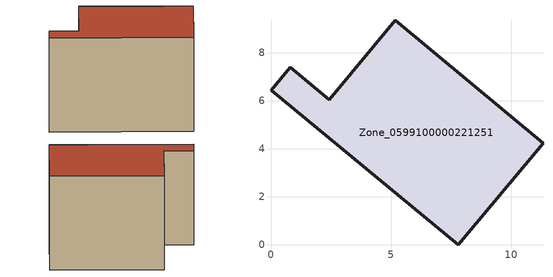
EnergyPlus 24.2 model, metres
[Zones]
Zone_0599100000221251
 floor ground (C_G): 7.81,0 0,6.44 0.8,7.4 2.43,6.05 5.18,9.35 11.33,4.23 z0
 wall outside (C_F): 2.43,6.05 0.8,7.4 0,6.44 7.81,0 11.33,4.23 5.18,9.35 2.43,6.05 z0:7.17
 roof outside (C_R): 11.33,4.23 5.18,9.35 2.43,6.05 0.8,7.4 0,6.44 7.81,0 z7.17
[BUILDING]
Pand.0599100000221251: North Axis=0; Terrain=City; Loads Convergence Tolerance Value=0.04; Temperature Convergence Tolerance Value=0.4; Solar Distribution=FullExterior; Maximum Number of Warmup Days=25; Minimum Number of Warmup Days=1
[Site:Location]
Rotterdam.The.Hague.AP_ZH_NLD Design_Conditions: Latitude=51.96; Longitude=4.45; Time Zone=1; Elevation=-4.5
[SITE:GROUNDTEMPERATURE:BUILDINGSURFACE]
18, 18, 18, 18, 18, 18, 18, 18, 18, 18, 18, 18
[MATERIAL] Thermal Absorptance=0.9; Solar Absorptance=0.7; Visible Absorptance=0.7
Name | Roughness | Thickness | Conductivity | Density | Specific Heat
G.TI.1946 | MediumSmooth | 0.15 | 1 | 540 | 1210
F.TI.1946 | Rough | 0.3 | 0.857143 | 1920 | 840
R.TI.1946 | MediumRough | 0.2 | 0.1 | 1500 | 1000
[CONSTRUCTION]
C_G: G.TI.1946
C_F: F.TI.1946
C_R: R.TI.1946
[ZONE]
Zone_0599100000221251: Type=1; Multiplier=1; Ceiling Height=Autocalculate; Volume=Autocalculate; Floor Area=autocalculate; Part of Total Floor Area=Yes
[ZONEINFILTRATION:DESIGNFLOWRATE]
Infil_Zone_0599100000221251: Zone or ZoneList or Space or SpaceList=Zone_0599100000221251; Schedule=AlwaysOn; Design Flow Rate Calculation Method=Flow/Area; Flow Rate per Floor Area=0.003; Constant Term Coefficient=1; Temperature Term Coefficient=0; Velocity Term Coefficient=0; Velocity Squared Term Coefficient=0
[HVACTEMPLATE:ZONE:IDEALLOADSAIRSYSTEM]
Zone_0599100000221251: Maximum Heating Supply Air Temperature=50; Minimum Cooling Supply Air Temperature=13; Maximum Heating Supply Air Humidity Ratio=0.0156; Minimum Cooling Supply Air Humidity Ratio=0.0077; Heating Limit=NoLimit; Cooling Limit=NoLimit; Dehumidification Control Type=ConstantSensibleHeatRatio; Cooling Sensible Heat Ratio=0.7; Dehumidification Setpoint=60; Humidification Control Type=None; Humidification Setpoint=30; Outdoor Air Method=None; Outdoor Air Flow Rate per Person=0.00944; Outdoor Air Flow Rate per Zone Floor Area=0; Outdoor Air Flow Rate per Zone=0; Demand Controlled Ventilation Type=None; Outdoor Air Economizer Type=NoEconomizer; Heat Recovery Type=None; Sensible Heat Recovery Effectiveness=0.7; Latent Heat Recovery Effectiveness=0.65
[ZONECONTROL:THERMOSTAT]
ThermostatControl_Zone_0599100000221251: Zone or ZoneList=Zone_0599100000221251; Control Type Schedule=DualSetpointControlType; Control 1=Thermostat_Zone_0599100000221251; Temperature Difference Between Cutout And Setpoint=0
[THERMOSTATSETPOINT:DUALSETPOINT]
Thermostat_Zone_0599100000221251: Heating Setpoint Temperature Schedule=HeatingSetpoint_Zone_0599100000221251; Cooling Setpoint Temperature Schedule=CoolingSetpoint_Zone_0599100000221251
[SCHEDULE:COMPACT]
HeatingSetpoint_Zone_0599100000221251: Through: 12/31, For: AllDays, Until: 24:00, 21
CoolingSetpoint_Zone_0599100000221251: Through: 12/31, For: AllDays, Until: 24:00, 24
DualSetpointControlType: Through: 12/31, For: AllDays, Until: 24:00, 4
AlwaysOn: Through: 12/31, For: AllDays, Until: 24:00, 1
